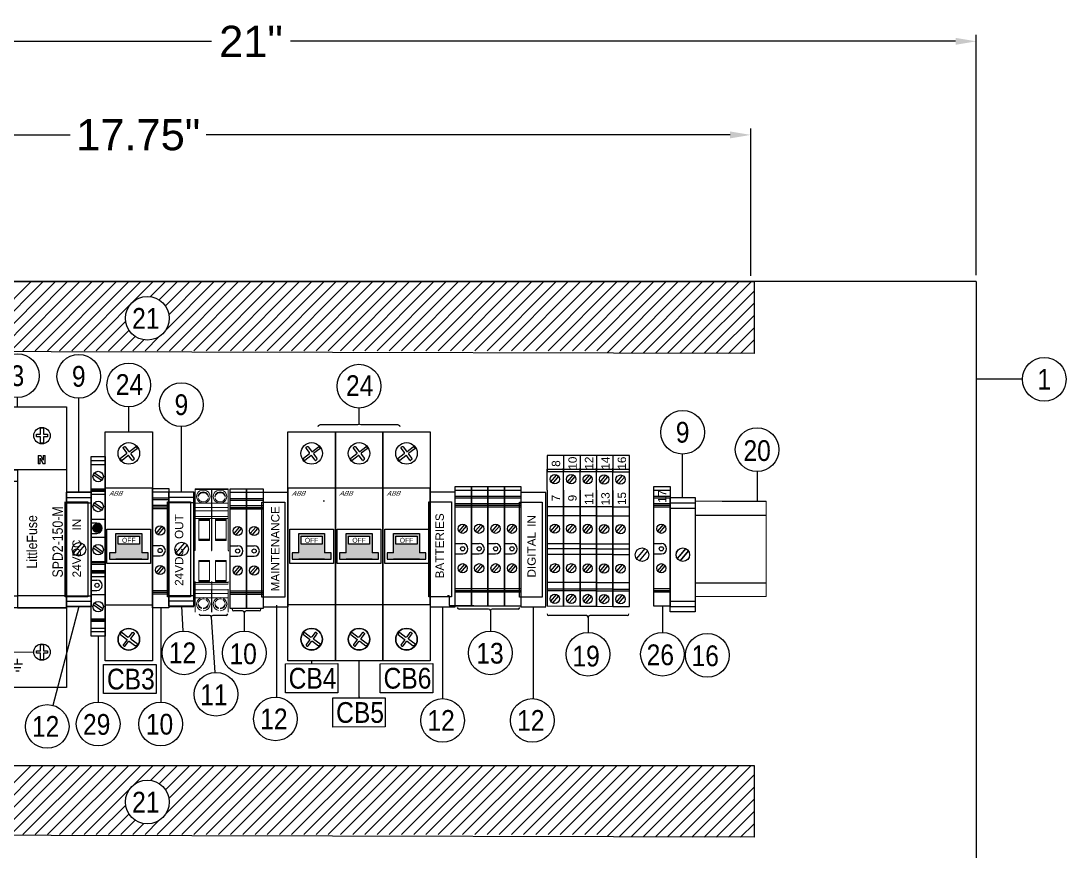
# Model space of a CAD drawing. Header units: inches. Extents: x -38 to 199, y -310 to 64.
# Drawn here: x 48.87 to 64, y -51.14 to -39.12 of the extents above; entities that cross this region are included whole.
import ezdxf
from ezdxf.enums import TextEntityAlignment as Align

# ---------------------------------------------------------------- set-up
doc = ezdxf.new("R2010")
doc.units = ezdxf.units.IN
doc.header["$MEASUREMENT"] = 0
doc.set_wipeout_variables(frame=1)
for name, color, linetype in [('DETAIL$', 5, 'Continuous'), ('FREE-TEXT', 2, 'Continuous'), ('PLC', 7, 'Continuous'), ('TAGS', 113, 'Continuous')]:
    doc.layers.add(name, color=color, linetype=linetype)
doc.layers.add('vis', color=7, linetype='Continuous', lineweight=30)
doc.styles.add('FREEHAND', font='freehand.shx', dxfattribs={"oblique": 25})
doc.styles.add('HELVLS', font='arial.ttf')
doc.styles.get("Standard").update_dxf_attribs({"font": 'arial.ttf'})
doc.styles.add('TXT', font='txt')
doc.dimstyles.new('Current', dxfattribs={"dimscale": 1.5, "dimtxt": 0.3, "dimasz": 0.2, "dimexe": 0.0625, "dimexo": 0.0625, "dimgap": 0.09, "dimtad": 0, "dimtih": 1, "dimtoh": 1, "dimdec": 4, "dimzin": 0, "dimdsep": 46, "dimlunit": 5, "dimtxsty": 'Standard', "dimcen": 0, "dimclrd": 256, "dimclre": 256, "dimclrt": 256, "dimadec": 0, "dimazin": 0, "dimtfac": 1, "dimtdec": 4, "dimtix": 1, "dimtofl": 0, "dimtmove": 0, "dimatfit": 3, "dimfxl": 1, "dimfrac": 1, "dimtolj": 1, "dimtzin": 0, "dimarcsym": 0})

# ---------------------------------------------------------------- blocks, each defined once
blk = doc.blocks.new('*D190')
at = {"lineweight": -2, "transparency": 16777216}
for p, q in [((41.702, -42.802), (41.702, -40.679)), ((59.437, -42.81), (59.437, -40.679)), ((42.002, -40.772), (49.585, -40.772)), ((59.137, -40.772), (51.554, -40.772))]:
    blk.add_line(p, q, dxfattribs=at)
at = {"transparency": 16777216}
for points in [[(42.002, -40.722), (42.002, -40.822), (41.702, -40.772)], [(59.137, -40.722), (59.137, -40.822), (59.437, -40.772)]]:
    blk.add_solid(points, dxfattribs=at)
at = {"layer": 'DEFPOINTS', "color": 0, "transparency": 16777216}
for p in [(59.437, -40.772), (41.702, -42.896), (59.437, -42.904)]:
    blk.add_point(p, dxfattribs=at)
at = {"transparency": 16777216, "insert": (50.569, -40.772), "char_height": 0.45, "attachment_point": 5}
blk.add_mtext('\\A1;17.75"', dxfattribs=at)
blk = doc.blocks.new('*D191')
at = {"lineweight": -2, "transparency": 16777216}
for p, q in [((41.702, -42.802), (41.702, -39.324)), ((62.702, -42.802), (62.702, -39.324)), ((42.002, -39.418), (51.63, -39.418)), ((62.402, -39.418), (52.774, -39.418))]:
    blk.add_line(p, q, dxfattribs=at)
at = {"transparency": 16777216}
for points in [[(42.002, -39.368), (42.002, -39.468), (41.702, -39.418)], [(62.402, -39.368), (62.402, -39.468), (62.702, -39.418)]]:
    blk.add_solid(points, dxfattribs=at)
at = {"layer": 'DEFPOINTS', "color": 0, "transparency": 16777216}
for p in [(62.702, -39.418), (41.702, -42.896), (62.702, -42.896)]:
    blk.add_point(p, dxfattribs=at)
at = {"transparency": 16777216, "insert": (52.202, -39.418), "char_height": 0.45, "attachment_point": 5}
blk.add_mtext('\\A1;21"', dxfattribs=at)
blk = doc.blocks.new('11511607')
at = {"color": 8}
blk.add_lwpolyline([(-0.865, -0.238), (-0.865, 0), (0.865, 0), (0.865, -0.238)], close=True, dxfattribs=at)
for points in [[(-0.638, 0), (-0.638, -0.238)], [(0.596, 0), (0.596, -0.238)]]:
    blk.add_lwpolyline(points, dxfattribs=at)
for centre in [(-0.317, -0.11), (0.255, -0.11)]:
    blk.add_circle(centre, 0.0666, dxfattribs=at)
at = {"layer": 'DETAIL$', "color": 8}
for points in [[(-0.66, 0), (-0.66, -0.238)], [(-0.612, 0), (-0.612, -0.238)], [(-0.11, 0), (-0.11, -0.11)], [(0.041, 0), (0.041, -0.11)], [(0.574, 0), (0.574, -0.238)], [(0.622, 0), (0.622, -0.238)], [(0.702, 0), (0.702, -0.238)], [(0.726, 0), (0.726, -0.238)], [(0.815, 0), (0.815, -0.238)], [(-0.377, -0.082), (-0.28, -0.165)], [(-0.256, -0.137), (-0.353, -0.054)], [(0.195, -0.082), (0.292, -0.165)], [(0.316, -0.137), (0.219, -0.054)]]:
    blk.add_lwpolyline(points, dxfattribs=at)
blk.add_circle((-0.035, -0.11), 0.03, dxfattribs=at)
blk.add_arc((-0.035, -0.11), 0.0755, 180, 0, dxfattribs=at)
at = {"color": 6, "style": 'TXT', "flags": 3}
for tag, p in [('MANUF', (-0.865, -0.527)), ('PART#', (-0.865, -0.769)), ('DESC', (-0.865, -1.009))]:
    blk.add_attdef(tag, p, '', height=0.125, dxfattribs=at)
blk = doc.blocks.new('A$C595E315F')
at = {"color": 8}
for p, q in [((-0.579, -0.36), (-0.579, 0)), ((-0.579, 0), (1.077, 0)), ((1.077, 0), (1.077, -0.36)), ((1.077, -0.36), (-0.579, -0.36))]:
    blk.add_line(p, q, dxfattribs=at)
for p, q in [((-0.501, -0.36), (-0.501, 0)), ((-0.423, -0.36), (-0.423, 0)), ((0.922, -0.36), (0.922, 0)), ((0.999, -0.36), (0.999, 0))]:
    blk.add_line(p, q)
blk.add_circle((0.249, -0.177), 0.0976, dxfattribs=at)
at = {"layer": 'DETAIL$', "color": 8}
for points in [[(0.16, -0.137), (0.302, -0.259)], [(0.338, -0.218), (0.194, -0.096)]]:
    blk.add_lwpolyline(points, dxfattribs=at)
blk = doc.blocks.new('3')
for p, q in [((75.138, 49.409), (75.138, 50.768)), ((76.027, 50.642), (76.027, 50.778)), ((76.916, 49.409), (76.916, 50.768))]:
    blk.add_line(p, q)
at = {"linetype": 'ByBlock', "lineweight": -2}
for p, q in [((75.595, 50.246), (75.653, 50.246)), ((75.595, 50.209), (75.595, 50.246)), ((75.653, 50.246), (75.653, 50.338)), ((75.653, 50.338), (75.699, 50.338)), ((75.699, 50.338), (75.699, 50.246)), ((75.699, 50.246), (75.757, 50.246)), ((75.757, 50.246), (75.757, 50.209)), ((76.302, 50.246), (76.36, 50.246)), ((76.302, 50.209), (76.302, 50.246)), ((76.36, 50.246), (76.36, 50.338)), ((76.36, 50.338), (76.406, 50.338)), ((76.406, 50.338), (76.406, 50.246)), ((76.406, 50.246), (76.464, 50.246)), ((76.464, 50.246), (76.464, 50.209)), ((75.653, 50.209), (75.595, 50.209)), ((75.653, 50.116), (75.653, 50.209)), ((75.699, 50.116), (75.653, 50.116)), ((75.699, 50.209), (75.699, 50.116)), ((75.757, 50.209), (75.699, 50.209)), ((76.36, 50.209), (76.302, 50.209)), ((76.36, 50.116), (76.36, 50.209)), ((76.406, 50.116), (76.36, 50.116)), ((76.406, 50.209), (76.406, 50.116)), ((76.464, 50.209), (76.406, 50.209)), ((75.64, 49.938), (75.64, 49.821)), ((75.64, 49.938), (75.669, 49.938)), ((75.669, 49.843), (75.669, 49.938)), ((76.329, 49.938), (76.365, 49.938)), ((76.329, 49.938), (76.329, 49.821)), ((76.402, 49.871), (76.365, 49.938)), ((76.402, 49.938), (76.402, 49.871)), ((76.402, 49.938), (76.429, 49.938)), ((76.429, 49.821), (76.429, 49.938)), ((75.718, 49.821), (75.64, 49.821)), ((75.669, 49.843), (75.718, 49.843)), ((75.718, 49.821), (75.718, 49.843)), ((76.355, 49.821), (76.329, 49.821)), ((76.355, 49.821), (76.355, 49.903)), ((76.355, 49.903), (76.401, 49.821)), ((76.429, 49.821), (76.401, 49.821)), ((75.595, 47.116), (75.653, 47.116)), ((75.595, 47.079), (75.595, 47.116)), ((75.653, 47.079), (75.595, 47.079)), ((75.653, 47.116), (75.653, 47.208)), ((75.653, 47.208), (75.699, 47.208)), ((75.653, 46.986), (75.653, 47.079)), ((75.699, 47.208), (75.699, 47.116)), ((75.699, 47.116), (75.757, 47.116)), ((75.699, 47.079), (75.699, 46.986)), ((75.757, 47.079), (75.699, 47.079)), ((75.757, 47.116), (75.757, 47.079)), ((76.302, 47.114), (76.36, 47.114)), ((76.302, 47.077), (76.302, 47.114)), ((76.36, 47.077), (76.302, 47.077)), ((76.36, 47.114), (76.36, 47.206)), ((76.36, 47.206), (76.406, 47.206)), ((76.36, 46.984), (76.36, 47.077)), ((76.406, 47.206), (76.406, 47.114)), ((76.406, 47.114), (76.464, 47.114)), ((76.406, 47.077), (76.406, 46.984)), ((76.464, 47.077), (76.406, 47.077)), ((76.464, 47.114), (76.464, 47.077)), ((75.699, 46.986), (75.653, 46.986)), ((76.406, 46.984), (76.36, 46.984))]:
    blk.add_line(p, q, dxfattribs=at)
at = {"linetype": 'Continuous'}
blk.add_lwpolyline([(76.736, 46.582), (75.318, 46.582), (75.318, 50.642), (76.736, 50.642)], close=True, dxfattribs=at)
for points in [[(75.317, 47.909), (76.03, 47.909), (76.03, 47.737), (75.317, 47.737)], [(76.736, 47.909), (76.03, 47.909), (76.03, 47.737), (76.736, 47.737)]]:
    blk.add_lwpolyline(points, close=True)
for centre in [(75.138, 51.085), (76.027, 51.094), (76.916, 51.085)]:
    blk.add_circle(centre, 0.316)
at = {"linetype": 'ByBlock', "lineweight": -2}
for centre in [(75.676, 50.227), (76.383, 50.227), (75.676, 47.097), (76.383, 47.095)]:
    blk.add_circle(centre, 0.119, dxfattribs=at)
at = {"layer": 'PLC'}
for p, q in [((76.03, 49.733), (75.318, 49.733)), ((75.318, 49.733), (75.674, 49.733)), ((75.674, 49.733), (75.674, 49.562)), ((76.03, 49.733), (76.03, 47.737)), ((76.741, 49.733), (76.03, 49.733)), ((76.03, 47.737), (75.318, 47.737)), ((76.736, 47.737), (76.03, 47.737)), ((75.795, 47.097), (76.264, 47.095)), ((75.958, 46.926), (76.101, 46.926)), ((76.03, 46.926), (76.03, 46.997)), ((75.982, 46.874), (76.077, 46.874)), ((76.006, 46.822), (76.053, 46.822))]:
    blk.add_line(p, q, dxfattribs=at)
blk.add_lwpolyline([(76.03, 49.733), (76.03, 49.562), (75.318, 49.562), (75.318, 49.733)], close=True, dxfattribs=at)
at = {"rotation": 270}
for p in [(75.317, 48.83), (77.096, 48.83)]:
    blk.add_blockref('A$C595E315F', p, dxfattribs=at)
at = {"width": 0.85}
for s, p in [('9', (75.138, 51.085)), ('3', (76.027, 51.094)), ('9', (76.916, 51.085))]:
    blk.add_text(s, height=0.3, dxfattribs=at).set_placement(p, align=Align.MIDDLE)
at = {"color": 3, "width": 0.85}
for s, p in [('SPD2-150-M', (75.888, 48.681)), ('SPD2-150-M', (76.61, 48.689)), ('LittleFuse', (75.513, 48.682)), ('LittleFuse', (76.235, 48.69))]:
    blk.add_text(s, height=0.15, rotation=90, dxfattribs=at).set_placement(p, align=Align.MIDDLE)
blk = doc.blocks.new('screw head')
for p, q in [((9.451, 11.684), (9.436, 11.684)), ((9.461, 11.674), (9.461, 11.566)), ((9.461, 11.403), (9.461, 11.511)), ((9.471, 11.556), (9.55, 11.556)), ((9.55, 11.521), (9.471, 11.521)), ((9.56, 11.546), (9.56, 11.531))]:
    blk.add_line(p, q)
blk.add_lwpolyline([(9.451, 11.393), (9.436, 11.393, -0.414214), (9.426, 11.403), (9.426, 11.511, 0.414214), (9.416, 11.521), (9.336, 11.521, -0.414214), (9.326, 11.531), (9.326, 11.546, -0.414214), (9.336, 11.556), (9.416, 11.556, 0.414214), (9.426, 11.566), (9.426, 11.674)], format="xyb")
blk.add_circle((9.443, 11.539), 0.156)
for centre, start, end in [((9.436, 11.674), 90, 180), ((9.451, 11.674), 0, 90), ((9.471, 11.566), 180, 270), ((9.471, 11.511), 90, 180), ((9.55, 11.546), 0, 90), ((9.55, 11.531), 270, 0), ((9.451, 11.403), 270, 0)]:
    blk.add_arc(centre, 0.01, start, end)
blk = doc.blocks.new('281-611_281-541')
at = {"lineweight": 0}
for p, q in [((-25.84, -1.52), (-26.02, -1.5)), ((-25.4, -1.59), (-25.84, -1.52)), ((23.02, -4.26), (23.02, -3.74)), ((25.84, -1.52), (25.4, -1.59)), ((26.02, -1.5), (25.84, -1.52)), ((-26.02, -6.5), (-25.84, -6.48)), ((-25.84, -6.48), (-25.4, -6.41)), ((25.4, -6.41), (25.84, -6.48)), ((25.84, -6.48), (26.02, -6.5))]:
    blk.add_line(p, q, dxfattribs=at)
blk.add_wipeout([(-30, 0), (-30, -8), (30, -8), (30, 0)], dxfattribs=at)
for p, q in [((0, 0), (0, 0.19)), ((0, -8), (15.57, -8)), ((0, -8), (0, -8.19))]:
    blk.add_line(p, q)
for p, q in [((-29.36, -4), (-29.26, -3.15)), ((-29.26, -3.15), (-28.94, -2.35)), ((-28.94, -5.65), (-29.26, -4.85)), ((-28.94, -2.35), (-28.43, -1.67)), ((-28.35, -3.35), (-28.44, -4)), ((-28.43, -1.67), (-27.77, -1.14)), ((-28.11, -2.75), (-28.35, -3.35)), ((-28.35, -4.65), (-28.11, -5.25)), ((-27.73, -2.23), (-28.11, -2.75)), ((-27.99, -3.35), (-28.07, -4)), ((-27.75, -2.75), (-27.99, -3.35)), ((-27.99, -4.65), (-27.75, -5.25)), ((-27.77, -1.14), (-27, -0.81)), ((-27.37, -2.23), (-27.75, -2.75)), ((-27.23, -1.83), (-27.73, -2.23)), ((-26.87, -1.83), (-27.37, -2.23)), ((-26.65, -1.59), (-27.23, -1.83)), ((-27, -0.81), (-26.18, -0.7)), ((-26.28, -1.59), (-26.87, -1.83)), ((-26.02, -1.5), (-26.65, -1.59)), ((-25.84, -1.52), (-26.28, -1.59)), ((-26.18, -0.7), (-25.35, -0.81)), ((-24.81, -1.83), (-25.4, -1.59)), ((-25.35, -0.81), (-24.58, -1.14)), ((-24.31, -2.23), (-24.81, -1.83)), ((-24.58, -1.14), (-23.92, -1.67)), ((-23.93, -2.75), (-24.31, -2.23)), ((-23.93, -5.25), (-23.69, -4.65)), ((-23.92, -1.67), (-23.42, -2.35)), ((-23.61, -4), (-23.69, -3.35)), ((-23.69, -4.65), (-23.61, -4)), ((-23.1, -4.85), (-23.42, -5.65)), ((-23.42, -5.65), (-23.1, -4.85)), ((-23.1, -3.15), (-22.99, -4)), ((-22.99, -4), (-23.1, -4.85)), ((-23.1, -4.85), (-23.02, -4.26)), ((23.02, -3.74), (23.1, -3.15)), ((23.1, -4.85), (23.02, -4.26)), ((23.1, -3.15), (23.42, -2.35)), ((23.42, -5.65), (23.1, -4.85)), ((23.42, -2.35), (23.92, -1.67)), ((23.69, -3.35), (23.61, -4)), ((23.61, -4), (23.69, -4.65)), ((23.93, -2.75), (23.69, -3.35)), ((23.69, -4.65), (23.93, -5.25)), ((23.92, -1.67), (24.58, -1.14)), ((24.31, -2.23), (23.93, -2.75)), ((24.81, -1.83), (24.31, -2.23)), ((24.58, -1.14), (25.35, -0.81)), ((25.4, -1.59), (24.81, -1.83)), ((25.35, -0.81), (26.18, -0.7)), ((26.28, -1.59), (25.84, -1.52)), ((26.65, -1.59), (26.02, -1.5)), ((26.18, -0.7), (27, -0.81)), ((26.87, -1.83), (26.28, -1.59)), ((27.23, -1.83), (26.65, -1.59)), ((27.37, -2.23), (26.87, -1.83)), ((27, -0.81), (27.77, -1.14)), ((27.73, -2.23), (27.23, -1.83)), ((27.75, -2.75), (27.37, -2.23)), ((28.11, -2.75), (27.73, -2.23)), ((27.99, -3.35), (27.75, -2.75)), ((27.75, -5.25), (27.99, -4.65)), ((27.77, -1.14), (28.43, -1.67)), ((28.07, -4), (27.99, -3.35)), ((27.99, -4.65), (28.07, -4)), ((28.35, -3.35), (28.11, -2.75)), ((28.11, -5.25), (28.35, -4.65)), ((28.44, -4), (28.35, -3.35)), ((28.35, -4.65), (28.44, -4)), ((28.43, -1.67), (28.94, -2.35)), ((28.94, -2.35), (29.26, -3.15)), ((29.26, -4.85), (28.94, -5.65)), ((29.26, -3.15), (29.36, -4)), ((29.36, -4), (29.26, -4.85)), ((-28.43, -6.33), (-28.94, -5.65)), ((-27.77, -6.86), (-28.43, -6.33)), ((-28.11, -5.25), (-27.73, -5.77)), ((-27, -7.19), (-27.77, -6.86)), ((-27.75, -5.25), (-27.37, -5.77)), ((-27.73, -5.77), (-27.23, -6.17)), ((-27.37, -5.77), (-26.87, -6.17)), ((-27.23, -6.17), (-26.65, -6.41)), ((-26.18, -7.3), (-27, -7.19)), ((-26.87, -6.17), (-26.28, -6.41)), ((-26.65, -6.41), (-26.02, -6.5)), ((-26.28, -6.41), (-25.84, -6.48)), ((-25.35, -7.19), (-26.18, -7.3)), ((-25.4, -6.41), (-24.81, -6.17)), ((-24.58, -6.86), (-25.35, -7.19)), ((-24.81, -6.17), (-24.31, -5.77)), ((-23.92, -6.33), (-24.58, -6.86)), ((-24.31, -5.77), (-23.93, -5.25)), ((-23.42, -5.65), (-23.92, -6.33)), ((-23.92, -6.33), (-23.42, -5.65)), ((23.92, -6.33), (23.42, -5.65)), ((24.58, -6.86), (23.92, -6.33)), ((23.93, -5.25), (24.31, -5.77)), ((24.31, -5.77), (24.81, -6.17)), ((25.35, -7.19), (24.58, -6.86)), ((24.81, -6.17), (25.4, -6.41)), ((26.18, -7.3), (25.35, -7.19)), ((25.84, -6.48), (26.28, -6.41)), ((26.02, -6.5), (26.65, -6.41)), ((27, -7.19), (26.18, -7.3)), ((26.28, -6.41), (26.87, -6.17)), ((26.65, -6.41), (27.23, -6.17)), ((26.87, -6.17), (27.37, -5.77)), ((27.77, -6.86), (27, -7.19)), ((27.23, -6.17), (27.73, -5.77)), ((27.37, -5.77), (27.75, -5.25)), ((27.73, -5.77), (28.11, -5.25)), ((28.43, -6.33), (27.77, -6.86)), ((28.94, -5.65), (28.43, -6.33))]:
    blk.add_line(p, q, dxfattribs=at)
at = {"layer": 'vis', "lineweight": 0}
for p, q in [((-18.8, 0), (-30, 0)), ((-23.02, 0), (-23.02, -8)), ((-20.9, 0), (-20.9, -8)), ((-19.22, 0), (-19.22, -8)), ((-16.4, 0), (-16.4, -8)), ((-15.17, 0), (-16, 0)), ((-15.57, 0), (-15.57, -8)), ((30, 0), (0, 0)), ((15.57, 0), (15.57, -8)), ((16.4, 0), (16.4, -8)), ((19.22, 0), (19.22, -8)), ((20.9, 0), (20.9, -8)), ((23.02, 0), (23.02, -8)), ((29.63, 0), (29.63, -8)), ((30, 0), (30, -8)), ((-4.85, -1), (-15.15, -1)), ((-15.15, -6.2), (-15.15, -1)), ((-14.8, -1), (-14.8, -6.2)), ((-14.6, -1), (-14.6, -6.2)), ((-5.4, -1), (-5.4, -6.2)), ((-5.2, -6.2), (-5.2, -1)), ((-4.85, -6.2), (-4.85, -1)), ((4.85, -1), (15.15, -1)), ((4.85, -6.2), (4.85, -1)), ((5.2, -6.2), (5.2, -1)), ((5.4, -1), (5.4, -6.2)), ((14.6, -1), (14.6, -6.2)), ((14.8, -1), (14.8, -6.2)), ((15.15, -6.2), (15.15, -1)), ((-30, -8), (-15.17, -8)), ((-15.15, -6.2), (-4.85, -6.2)), ((0, -8), (30, -8)), ((15.15, -6.2), (4.85, -6.2))]:
    blk.add_line(p, q, dxfattribs=at)
blk = doc.blocks.new('+24')
at = {"xscale": -0.0297500000000036, "yscale": 0.0297500000000036, "zscale": 0.0297500000000036, "rotation": 270}
blk.add_blockref('281-611_281-541', (82.01, 30.665), dxfattribs=at)
blk = doc.blocks.new('DCin24')
at = {"layer": 'PLC', "color": 1}
for p, q in [((81.797, 6.306), (81.437, 6.306)), ((81.437, 6.306), (81.437, 6.166)), ((81.797, 4.651), (81.797, 6.306)), ((81.416, 4.791), (81.416, 6.166)), ((81.437, 6.166), (81.747, 6.166)), ((81.747, 6.166), (81.747, 4.791)), ((81.782, 6.166), (81.803, 6.166)), ((81.437, 4.791), (81.416, 4.791)), ((81.437, 4.791), (81.437, 4.651)), ((81.747, 4.791), (81.437, 4.791)), ((81.437, 4.651), (81.797, 4.651))]:
    blk.add_line(p, q, dxfattribs=at)
at = {"color": 1}
for s, p in [('IN', (81.583, 5.836)), ('24VDC', (81.583, 5.346))]:
    blk.add_text(s, height=0.1214, rotation=90, dxfattribs=at).set_placement(p, align=Align.MIDDLE)
blk = doc.blocks.new('dc_out_24')
at = {"color": 1}
for p, q in [((82.736, 6.188), (82.756, 6.188)), ((82.756, 4.813), (82.736, 4.813))]:
    blk.add_line(p, q, dxfattribs=at)
at = {"layer": 'PLC', "color": 1}
for p, q in [((83.116, 6.328), (82.756, 6.328)), ((82.756, 6.328), (82.756, 6.188)), ((83.116, 4.672), (83.116, 6.328)), ((82.736, 4.813), (82.736, 6.188)), ((82.756, 6.188), (83.066, 6.188)), ((83.066, 6.188), (83.066, 4.813)), ((82.756, 4.813), (82.756, 4.672)), ((83.066, 4.813), (82.756, 4.813)), ((82.756, 4.672), (83.116, 4.672))]:
    blk.add_line(p, q, dxfattribs=at)
at = {"color": 1}
for s, p in [('OUT', (82.903, 5.829)), ('24VDC', (82.903, 5.245))]:
    blk.add_text(s, height=0.1214, rotation=90, dxfattribs=at).set_placement(p, align=Align.MIDDLE)
blk = doc.blocks.new('12')
at = {"color": 0}
blk.add_circle((82.884, 3.892), 0.316, dxfattribs=at)
at = {"width": 0.85}
blk.add_text('12', height=0.3, dxfattribs=at).set_placement((82.862, 3.895), align=Align.MIDDLE)
blk = doc.blocks.new('L11')
for p, q in [((81.471, 4.532), (81.343, 4.532)), ((81.71, 4.532), (81.52, 4.532))]:
    blk.add_line(p, q)
for centre, start, end in [((81.71, 4.556), 270, 0), ((81.471, 4.507), 0, 90), ((81.52, 4.507), 90, 180)]:
    blk.add_arc(centre, 0.0247, start, end)
at = {"layer": 'TAGS'}
blk.add_arc((81.343, 4.556), 0.0247, 180, 270, dxfattribs=at)
blk = doc.blocks.new('11')
at = {"layer": 'FREE-TEXT'}
blk.add_circle((81.493, 3.972), 0.316, dxfattribs=at)
at = {"layer": 'FREE-TEXT', "width": 0.85}
blk.add_text('11', height=0.3, dxfattribs=at).set_placement((81.462, 3.964), align=Align.MIDDLE)
blk = doc.blocks.new('10')
at = {"layer": 'FREE-TEXT'}
blk.add_circle((82.028, 3.59), 0.316, dxfattribs=at)
at = {"layer": 'FREE-TEXT', "width": 0.85}
blk.add_text('10', height=0.3, dxfattribs=at).set_placement((82.011, 3.576), align=Align.MIDDLE)
blk = doc.blocks.new('ABB CB')
h = blk.add_hatch(color=256)
h.paths.add_polyline_path([(10.975, 11.871), (10.882, 11.871), (10.882, 11.778), (10.6, 11.778), (10.6, 11.403), (10.882, 11.403), (10.882, 11.309), (10.975, 11.309)])
h.paths.add_polyline_path([(10.758, 11.437), (10.64, 11.437), (10.64, 11.743), (10.758, 11.743)], flags=16)
h.paths.add_polyline_path([(10.753, 11.474), (10.753, 11.706), (10.644, 11.706), (10.644, 11.474)], flags=8)
for points in [[(9.131, 11.934), (12.443, 11.934), (12.443, 11.247), (9.131, 11.247)], [(9.943, 11.247), (11.631, 11.247), (11.631, 11.934), (9.943, 11.934)], [(10.537, 11.906), (11.037, 11.906), (11.037, 11.274), (10.537, 11.274)], [(10.64, 11.743), (10.758, 11.743), (10.758, 11.437), (10.64, 11.437)]]:
    blk.add_lwpolyline(points, close=True)
for points in [[(10.882, 11.403), (10.882, 11.309), (10.975, 11.309), (10.975, 11.871), (10.882, 11.871), (10.882, 11.778)], [(10.882, 11.403), (10.6, 11.403), (10.6, 11.778), (10.882, 11.778)], [(10.975, 11.778), (10.975, 11.403)]]:
    blk.add_lwpolyline(points)
blk.add_circle((12.131, 11.59), 0.156)
at = {"rotation": 36.79133963639027}
blk.add_blockref('screw head', (8.791, -3.306), dxfattribs=at)
at = {"xscale": -1, "rotation": 323.2086603636097}
blk.add_blockref('screw head', (12.783, -3.306), dxfattribs=at)
at = {"style": 'HELVLS'}
blk.add_text('OFF', height=0.07, rotation=90, dxfattribs=at).set_placement((10.699, 11.59), align=Align.MIDDLE)
at = {"style": 'FREEHAND', "oblique": 25}
blk.add_text('ABB', height=0.07, rotation=90, dxfattribs=at).set_placement((10.02, 11.3), align=Align.MIDDLE_LEFT)
at = {"color": 6, "style": 'TXT', "flags": 3}
for tag, p in [('MANUF', (9.007, 10.957)), ('PART#', (9.006, 10.715)), ('DESC', (9.007, 10.475))]:
    blk.add_attdef(tag, p, '', height=0.125, dxfattribs=at)
blk = doc.blocks.new('BatteriesLabel')
at = {"layer": 'PLC', "color": 1}
for p, q in [((95.82, 6.214), (95.46, 6.214)), ((95.46, 6.214), (95.46, 6.074)), ((95.82, 4.559), (95.82, 6.214)), ((95.439, 4.699), (95.439, 6.074)), ((95.439, 6.074), (95.46, 6.074)), ((95.46, 6.074), (95.77, 6.074)), ((95.77, 6.074), (95.77, 4.699)), ((95.46, 4.699), (95.439, 4.699)), ((95.46, 4.699), (95.46, 4.559)), ((95.77, 4.699), (95.46, 4.699)), ((95.46, 4.559), (95.82, 4.559))]:
    blk.add_line(p, q, dxfattribs=at)
at = {"color": 1}
blk.add_text('MAINTENANCE', height=0.12145, rotation=90, dxfattribs=at).set_placement((95.634, 5.398), align=Align.MIDDLE)
blk = doc.blocks.new('13')
at = {"layer": 'FREE-TEXT'}
blk.add_circle((85.526, 3.967), 0.316, dxfattribs=at)
at = {"layer": 'FREE-TEXT', "width": 0.85}
blk.add_text('13', height=0.3, dxfattribs=at).set_placement((85.521, 3.962), align=Align.MIDDLE)
blk = doc.blocks.new('13Group')
for p, q in [((85.504, 4.526), (85.075, 4.526)), ((85.93, 4.526), (85.553, 4.526))]:
    blk.add_line(p, q)
for centre, start, end in [((85.075, 4.551), 180, 270), ((85.93, 4.551), 270, 0), ((85.504, 4.502), 0, 90), ((85.553, 4.502), 90, 180)]:
    blk.add_arc(centre, 0.0247, start, end)
blk = doc.blocks.new('DigitalInLabel')
at = {"layer": 'PLC', "color": 1}
for p, q in [((96.46, 6.513), (96.1, 6.513)), ((96.1, 6.513), (96.1, 6.373)), ((96.46, 4.857), (96.46, 6.513)), ((96.079, 4.998), (96.079, 6.373)), ((96.079, 6.373), (96.1, 6.373)), ((96.1, 6.373), (96.41, 6.373)), ((96.41, 6.373), (96.41, 4.998)), ((96.1, 4.998), (96.079, 4.998)), ((96.1, 4.998), (96.1, 4.857)), ((96.41, 4.998), (96.1, 4.998)), ((96.1, 4.857), (96.46, 4.857))]:
    blk.add_line(p, q, dxfattribs=at)
at = {"color": 1}
for s, p in [('IN', (96.254, 6.102)), ('DIGITAL', (96.254, 5.612))]:
    blk.add_text(s, height=0.1214, rotation=90, dxfattribs=at).set_placement(p, align=Align.MIDDLE)
blk = doc.blocks.new('19')
at = {"layer": 'FREE-TEXT'}
blk.add_circle((87.081, 3.967), 0.316, dxfattribs=at)
at = {"layer": 'FREE-TEXT', "width": 0.85}
blk.add_text('19', height=0.3, dxfattribs=at).set_placement((87.054, 3.94), align=Align.MIDDLE)
blk = doc.blocks.new('19Group')
for p, q in [((87.058, 4.526), (86.515, 4.526)), ((87.083, 4.502), (87.082, 4.283)), ((87.649, 4.526), (87.107, 4.526))]:
    blk.add_line(p, q)
for centre, start, end in [((86.515, 4.551), 180, 270), ((87.649, 4.551), 270, 0), ((87.058, 4.502), 0, 90), ((87.107, 4.502), 90, 180)]:
    blk.add_arc(centre, 0.0247, start, end)
blk = doc.blocks.new('19full')
at = {"layer": 'PLC'}
for p, q in [((128.641, -10.683), (128.402, -10.683)), ((128.402, -10.683), (128.403, -10.914)), ((128.879, -10.683), (128.64, -10.683)), ((128.641, -10.683), (128.641, -10.914)), ((129.117, -10.683), (128.878, -10.683)), ((128.879, -10.683), (128.879, -10.916)), ((129.356, -10.683), (129.117, -10.683)), ((129.117, -10.683), (129.117, -10.918)), ((129.593, -10.683), (129.354, -10.683)), ((129.354, -10.683), (129.355, -10.92)), ((129.593, -10.92), (129.593, -10.683)), ((128.403, -10.914), (128.403, -10.883)), ((128.403, -10.883), (129.593, -10.883)), ((128.641, -10.914), (128.641, -10.866)), ((128.879, -10.914), (128.879, -10.866)), ((129.117, -10.916), (129.117, -10.868)), ((129.355, -10.918), (129.355, -10.87)), ((128.403, -11.184), (128.403, -10.914)), ((128.403, -10.914), (128.641, -10.914)), ((128.457, -11.064), (128.54, -10.967)), ((128.485, -11.088), (128.568, -10.99)), ((128.641, -11.184), (128.641, -10.914)), ((128.641, -11.184), (128.641, -10.914)), ((128.641, -10.914), (128.879, -10.914)), ((128.695, -11.064), (128.778, -10.967)), ((128.723, -11.088), (128.806, -10.99)), ((128.879, -11.184), (128.879, -10.914)), ((128.879, -11.186), (128.879, -10.916)), ((128.879, -10.916), (129.117, -10.916)), ((128.933, -11.066), (129.016, -10.969)), ((128.961, -11.09), (129.044, -10.992)), ((129.117, -11.186), (129.117, -10.916)), ((129.117, -11.188), (129.117, -10.918)), ((129.117, -10.918), (129.355, -10.918)), ((129.171, -11.068), (129.254, -10.971)), ((129.199, -11.092), (129.282, -10.994)), ((129.355, -11.188), (129.355, -10.918)), ((129.355, -11.19), (129.355, -10.92)), ((129.355, -10.92), (129.593, -10.92)), ((129.409, -11.07), (129.492, -10.973)), ((129.437, -11.094), (129.52, -10.996)), ((129.593, -11.19), (129.593, -10.92)), ((128.403, -11.184), (128.403, -11.425)), ((128.641, -11.425), (128.641, -11.184)), ((128.641, -11.184), (128.641, -11.425)), ((128.879, -11.425), (128.879, -11.184)), ((128.879, -11.186), (128.879, -11.427)), ((129.117, -11.427), (129.117, -11.186)), ((129.117, -11.188), (129.117, -11.429)), ((129.355, -11.429), (129.355, -11.188)), ((129.355, -11.19), (129.355, -11.431)), ((129.593, -11.431), (129.593, -11.19)), ((128.641, -11.425), (128.403, -11.425)), ((128.403, -11.425), (128.403, -12.612)), ((128.641, -12.612), (128.641, -11.425)), ((128.879, -11.425), (128.641, -11.425)), ((128.641, -11.425), (128.641, -12.612)), ((128.879, -12.612), (128.879, -11.425)), ((129.117, -11.427), (128.879, -11.427)), ((128.879, -11.427), (128.879, -12.614)), ((129.117, -12.614), (129.117, -11.427)), ((129.355, -11.429), (129.117, -11.429)), ((129.117, -11.429), (129.117, -12.616)), ((129.355, -12.616), (129.355, -11.429)), ((129.593, -11.431), (129.355, -11.431)), ((129.355, -11.431), (129.355, -12.618)), ((129.593, -12.618), (129.593, -11.431)), ((128.403, -11.552), (128.641, -11.552)), ((128.641, -11.552), (128.879, -11.552)), ((128.879, -11.554), (129.117, -11.554)), ((129.117, -11.556), (129.355, -11.556)), ((129.355, -11.558), (129.593, -11.558)), ((128.457, -11.78), (128.54, -11.683)), ((128.485, -11.805), (128.568, -11.707)), ((128.695, -11.78), (128.778, -11.683)), ((128.723, -11.805), (128.806, -11.707)), ((128.933, -11.782), (129.016, -11.685)), ((128.961, -11.806), (129.044, -11.709)), ((129.171, -11.784), (129.254, -11.687)), ((129.199, -11.808), (129.282, -11.711)), ((129.409, -11.786), (129.492, -11.689)), ((129.437, -11.81), (129.52, -11.713)), ((128.403, -11.959), (128.641, -11.959)), ((128.641, -12.034), (128.403, -12.034)), ((128.641, -11.959), (128.879, -11.959)), ((128.879, -12.034), (128.641, -12.034)), ((128.879, -11.961), (129.117, -11.961)), ((129.117, -12.036), (128.879, -12.036)), ((129.117, -11.963), (129.355, -11.963)), ((129.355, -12.038), (129.117, -12.038)), ((129.355, -11.964), (129.593, -11.964)), ((129.593, -12.04), (129.355, -12.04)), ((128.403, -12.11), (128.641, -12.11)), ((128.457, -12.352), (128.54, -12.255)), ((128.641, -12.11), (128.879, -12.11)), ((128.695, -12.352), (128.778, -12.255)), ((128.879, -12.112), (129.117, -12.112)), ((129.117, -12.114), (129.355, -12.114)), ((129.355, -12.116), (129.593, -12.116)), ((128.485, -12.377), (128.568, -12.279)), ((128.723, -12.377), (128.806, -12.279)), ((128.933, -12.354), (129.016, -12.257)), ((128.961, -12.379), (129.044, -12.281)), ((129.171, -12.356), (129.254, -12.259)), ((129.199, -12.381), (129.282, -12.283)), ((129.409, -12.358), (129.492, -12.261)), ((129.437, -12.382), (129.52, -12.285)), ((128.403, -12.516), (128.641, -12.516)), ((128.641, -12.516), (128.879, -12.516)), ((128.879, -12.518), (129.117, -12.518)), ((129.117, -12.52), (129.355, -12.52)), ((129.355, -12.522), (129.593, -12.522)), ((128.403, -12.612), (128.641, -12.612)), ((128.403, -12.612), (128.403, -12.862)), ((128.403, -12.638), (128.641, -12.638)), ((128.457, -12.794), (128.54, -12.697)), ((128.641, -12.864), (128.641, -12.612)), ((128.641, -12.612), (128.879, -12.612)), ((128.641, -12.612), (128.641, -12.862)), ((128.641, -12.638), (128.879, -12.638)), ((128.695, -12.794), (128.778, -12.697)), ((128.879, -12.864), (128.879, -12.612)), ((128.879, -12.614), (129.117, -12.614)), ((128.879, -12.614), (128.879, -12.864)), ((128.879, -12.64), (129.117, -12.64)), ((128.933, -12.796), (129.016, -12.699)), ((129.117, -12.866), (129.117, -12.614)), ((129.117, -12.616), (129.355, -12.616)), ((129.117, -12.616), (129.117, -12.866)), ((129.117, -12.641), (129.355, -12.641)), ((129.171, -12.798), (129.254, -12.701)), ((129.355, -12.868), (129.355, -12.616)), ((129.355, -12.618), (129.593, -12.618)), ((129.355, -12.618), (129.355, -12.868)), ((129.355, -12.643), (129.593, -12.643)), ((129.409, -12.8), (129.492, -12.703)), ((129.593, -12.87), (129.593, -12.618)), ((128.485, -12.818), (128.568, -12.721)), ((128.723, -12.818), (128.806, -12.721)), ((128.961, -12.82), (129.044, -12.723)), ((129.199, -12.822), (129.282, -12.724)), ((129.437, -12.824), (129.52, -12.726)), ((128.403, -12.862), (128.641, -12.864)), ((128.641, -12.862), (128.879, -12.864)), ((128.879, -12.864), (129.117, -12.866)), ((129.117, -12.866), (129.355, -12.868)), ((129.355, -12.868), (129.593, -12.87))]:
    blk.add_line(p, q, dxfattribs=at)
for centre in [(128.513, -11.028), (128.751, -11.028), (128.989, -11.029), (129.227, -11.031), (129.465, -11.033), (128.513, -11.744), (128.751, -11.744), (128.989, -11.746), (129.227, -11.748), (129.465, -11.75), (128.513, -12.316), (128.751, -12.316), (128.989, -12.318), (129.227, -12.32), (129.465, -12.322), (128.513, -12.758), (128.751, -12.758), (128.989, -12.76), (129.227, -12.762), (129.465, -12.764)]:
    blk.add_circle(centre, 0.0666, dxfattribs=at)
for name in ['19Group', '19']:
    blk.add_blockref(name, (41.912, -17.527), dxfattribs=at)
for s, height, p in [('10', 0.1214, (128.77, -10.795)), ('12', 0.1214, (129.008, -10.795)), ('14', 0.1214, (129.246, -10.795)), ('16', 0.1214, (129.484, -10.795)), ('8', 0.121, (128.53, -10.801)), ('7', 0.121, (128.53, -11.301)), ('9', 0.121, (128.768, -11.301)), ('11', 0.1214, (129.008, -11.307)), ('13', 0.1214, (129.246, -11.311)), ('15', 0.1214, (129.484, -11.307))]:
    blk.add_text(s, height=height, rotation=90).set_placement(p, align=Align.MIDDLE)
blk = doc.blocks.new('20full')
at = {"color": 7, "lineweight": 0}
for p, q in [((88.122, 6.181), (89.149, 6.181)), ((89.149, 4.801), (89.149, 6.181)), ((89.149, 4.801), (88.122, 4.801))]:
    blk.add_line(p, q, dxfattribs=at)
for p, q in [((88.516, 6.181), (89.149, 6.181)), ((88.122, 5.981), (89.149, 5.981)), ((88.122, 5.001), (89.149, 5.001))]:
    blk.add_line(p, q)
at = {"layer": 'DEFPOINTS'}
blk.add_line((89.02, 6.612), (89.02, 6.181), dxfattribs=at)
at = {"layer": 'FREE-TEXT'}
blk.add_circle((89.02, 6.928), 0.316, dxfattribs=at)
at = {"layer": 'FREE-TEXT', "width": 0.85}
blk.add_text('20', height=0.3, dxfattribs=at).set_placement((89.02, 6.914), align=Align.MIDDLE)
blk = doc.blocks.new('26')
at = {"layer": 'FREE-TEXT'}
blk.add_circle((87.262, 3.967), 0.316, dxfattribs=at)
at = {"layer": 'FREE-TEXT', "width": 0.85}
blk.add_text('26', height=0.3, dxfattribs=at).set_placement((87.231, 3.959), align=Align.MIDDLE)
blk = doc.blocks.new('batteries_label')
at = {"layer": 'PLC', "color": 1}
for p, q in [((82.791, 17.784), (82.431, 17.784)), ((82.431, 17.784), (82.431, 17.644)), ((82.791, 16.128), (82.791, 17.784)), ((82.41, 16.269), (82.41, 17.644)), ((82.41, 17.644), (82.431, 17.644)), ((82.431, 17.644), (82.741, 17.644)), ((82.741, 17.644), (82.741, 16.269)), ((82.431, 16.269), (82.41, 16.269)), ((82.431, 16.269), (82.431, 16.128)), ((82.741, 16.269), (82.431, 16.269)), ((82.431, 16.128), (82.791, 16.128))]:
    blk.add_line(p, q, dxfattribs=at)
at = {"color": 1}
blk.add_text('BATTERIES', height=0.1214, rotation=90, dxfattribs=at).set_placement((82.569, 17.009), align=Align.MIDDLE)
blk = doc.blocks.new('screw')
at = {"layer": 'PLC'}
for p, q in [((76.388, 10.468), (76.266, 10.326)), ((76.429, 10.434), (76.307, 10.29))]:
    blk.add_line(p, q, dxfattribs=at)
blk.add_circle((76.348, 10.379), 0.0976, dxfattribs=at)
blk = doc.blocks.new('9c')
blk.add_line((87.942, 6.235), (87.942, 6.863))
blk.add_circle((87.942, 7.179), 0.316)
at = {"rotation": 270}
blk.add_blockref('A$C595E315F', (88.122, 5.656), dxfattribs=at)
at = {"width": 0.85}
blk.add_text('9', height=0.3, dxfattribs=at).set_placement((87.942, 7.179), align=Align.MIDDLE)
blk = doc.blocks.new('9_crew')
at = {"layer": 'PLC'}
for name, p in [('9c', (-0.388, 0)), ('screw', (11.21, -4.972))]:
    blk.add_blockref(name, p, dxfattribs=at)
blk = doc.blocks.new('16')
at = {"layer": 'FREE-TEXT'}
blk.add_circle((87.912, 3.952), 0.316, dxfattribs=at)
at = {"layer": 'FREE-TEXT', "width": 0.85}
blk.add_text('16', height=0.3, dxfattribs=at).set_placement((87.881, 3.945), align=Align.MIDDLE)

msp = doc.modelspace()

# ---------------------------------------------------------------- hatches: boundary and pattern name
msp.add_hatch(color=256).paths.add_polyline_path([(49.97256, -46.40174, 1), (49.97256, -46.52437, 1)])
h = msp.add_hatch(color=256)
h.paths.add_polyline_path([(50.71386, -46.91337), (50.71386, -46.82037), (50.62036, -46.82037), (50.62036, -46.53837), (50.24536, -46.53837), (50.24536, -46.82037), (50.15186, -46.82037), (50.15186, -46.91337)])
h.paths.add_polyline_path([(50.27962, -46.696), (50.27962, -46.5785), (50.5861, -46.5785), (50.5861, -46.696)], flags=16)
h.paths.add_polyline_path([(50.31698, -46.69158), (50.54873, -46.69158), (50.54873, -46.58292), (50.31698, -46.58292)], flags=8)

# ---------------------------------------------------------------- linework, layer by layer
for p, q in [((62.70208, -42.8957), (41.70208, -42.8957)), ((62.70208, -42.8957), (62.70208, -75.8957)), ((63.36933, -44.30895), (62.70208, -44.30895)), ((51.19437, -45.93677), (51.19437, -44.99236))]:
    msp.add_line(p, q)
at = {"color": 8, "linetype": 'Continuous'}
for p, q in [((48.01751, -43.8957), (49.01751, -42.8957)), ((48.19428, -43.8957), (49.19428, -42.8957)), ((48.37106, -43.8957), (49.37106, -42.8957)), ((48.54784, -43.8957), (49.54784, -42.8957)), ((48.72461, -43.8957), (49.72461, -42.8957)), ((48.90139, -43.8957), (49.90139, -42.8957)), ((49.07817, -43.8957), (50.07817, -42.8957)), ((49.25494, -43.8957), (50.25494, -42.8957)), ((49.43172, -43.8957), (50.43172, -42.8957)), ((49.6085, -43.8957), (50.6085, -42.8957)), ((49.78527, -43.8957), (50.78527, -42.8957)), ((50.74615, -43.11159), (50.96205, -42.8957)), ((50.84593, -43.8957), (51.84593, -42.8957)), ((50.87475, -43.15978), (51.13883, -42.8957)), ((50.96396, -43.24734), (51.3156, -42.8957)), ((50.96711, -43.59774), (51.66916, -42.8957)), ((51.01432, -43.37375), (51.49238, -42.8957)), ((51.02271, -43.8957), (52.02271, -42.8957)), ((51.19949, -43.8957), (52.19949, -42.8957)), ((51.37626, -43.8957), (52.37626, -42.8957)), ((51.55304, -43.8957), (52.55304, -42.8957)), ((51.72982, -43.8957), (52.72982, -42.8957)), ((51.90659, -43.8957), (52.90659, -42.8957)), ((52.08337, -43.8957), (53.08337, -42.8957)), ((52.26015, -43.8957), (53.26015, -42.8957)), ((52.43692, -43.8957), (53.43692, -42.8957)), ((52.6137, -43.8957), (53.6137, -42.8957)), ((52.79048, -43.8957), (53.79048, -42.8957)), ((52.96725, -43.8957), (53.96725, -42.8957)), ((53.14403, -43.8957), (54.14403, -42.8957)), ((53.32081, -43.8957), (54.32081, -42.8957)), ((53.49758, -43.8957), (54.49758, -42.8957)), ((53.67436, -43.8957), (54.67436, -42.8957)), ((53.85114, -43.8957), (54.85114, -42.8957)), ((54.02791, -43.8957), (55.02791, -42.8957)), ((54.20469, -43.8957), (55.20469, -42.8957)), ((54.38147, -43.8957), (55.38147, -42.8957)), ((54.55824, -43.8957), (55.55824, -42.8957)), ((54.73502, -43.8957), (55.73502, -42.8957)), ((54.9118, -43.8957), (55.9118, -42.8957)), ((55.08857, -43.8957), (56.08857, -42.8957)), ((55.26535, -43.8957), (56.26535, -42.8957)), ((55.44213, -43.8957), (56.44213, -42.8957)), ((55.6189, -43.8957), (56.6189, -42.8957)), ((55.79568, -43.8957), (56.79568, -42.8957)), ((55.97246, -43.8957), (56.97246, -42.8957)), ((56.14923, -43.8957), (57.14923, -42.8957)), ((56.32601, -43.8957), (57.32601, -42.8957)), ((56.50279, -43.8957), (57.50279, -42.8957)), ((56.67956, -43.8957), (57.67956, -42.8957)), ((56.85634, -43.8957), (57.85634, -42.8957)), ((57.03312, -43.8957), (58.03312, -42.8957)), ((57.20989, -43.8957), (58.20208, -42.90351)), ((57.3631, -43.91927), (58.38667, -42.8957)), ((57.52988, -43.92926), (58.56345, -42.8957)), ((57.70362, -43.92967), (58.73759, -42.8957)), ((57.87998, -43.93008), (58.91437, -42.8957)), ((58.05634, -43.9305), (59.09114, -42.8957)), ((58.23271, -43.93091), (59.26792, -42.8957)), ((58.40907, -43.93132), (59.43688, -42.90351)), ((58.58543, -43.93174), (59.48478, -43.03239)), ((58.7618, -43.93215), (59.48478, -43.20917)), ((58.93816, -43.93256), (59.48478, -43.38594)), ((49.96205, -43.8957), (50.38876, -43.46899)), ((59.11452, -43.93298), (59.48478, -43.56272)), ((50.13883, -43.8957), (50.43694, -43.59758)), ((50.3156, -43.8957), (50.52451, -43.68679)), ((50.66916, -43.8957), (50.8749, -43.68995)), ((50.49238, -43.8957), (50.65092, -43.73716)), ((59.29089, -43.93339), (59.48478, -43.7395)), ((48.01751, -50.8957), (49.01751, -49.8957)), ((48.19428, -50.8957), (49.19428, -49.8957)), ((48.37106, -50.8957), (49.37106, -49.8957)), ((48.54784, -50.8957), (49.54784, -49.8957)), ((48.72461, -50.8957), (49.72461, -49.8957)), ((48.90139, -50.8957), (49.90139, -49.8957)), ((49.07817, -50.8957), (50.07817, -49.8957)), ((49.25494, -50.8957), (50.25494, -49.8957)), ((49.43172, -50.8957), (50.43172, -49.8957)), ((49.6085, -50.8957), (50.6085, -49.8957)), ((49.78527, -50.8957), (50.78527, -49.8957)), ((50.74615, -50.11159), (50.96205, -49.8957)), ((50.84593, -50.8957), (51.84593, -49.8957)), ((50.87475, -50.15978), (51.13883, -49.8957)), ((50.96396, -50.24734), (51.3156, -49.8957)), ((50.96711, -50.59774), (51.66916, -49.8957)), ((51.01432, -50.37375), (51.49238, -49.8957)), ((51.02271, -50.8957), (52.02271, -49.8957)), ((51.19949, -50.8957), (52.19949, -49.8957)), ((51.37626, -50.8957), (52.37626, -49.8957)), ((51.55304, -50.8957), (52.55304, -49.8957)), ((51.72982, -50.8957), (52.72982, -49.8957)), ((51.90659, -50.8957), (52.90659, -49.8957)), ((52.08337, -50.8957), (53.08337, -49.8957)), ((52.26015, -50.8957), (53.26015, -49.8957)), ((52.43692, -50.8957), (53.43692, -49.8957)), ((52.6137, -50.8957), (53.6137, -49.8957)), ((52.79048, -50.8957), (53.79048, -49.8957)), ((52.96725, -50.8957), (53.96725, -49.8957)), ((53.14403, -50.8957), (54.14403, -49.8957)), ((53.32081, -50.8957), (54.32081, -49.8957)), ((53.49758, -50.8957), (54.49758, -49.8957)), ((53.67436, -50.8957), (54.67436, -49.8957)), ((53.85114, -50.8957), (54.85114, -49.8957)), ((54.02791, -50.8957), (55.02791, -49.8957)), ((54.20469, -50.8957), (55.20469, -49.8957)), ((54.38147, -50.8957), (55.38147, -49.8957)), ((54.55824, -50.8957), (55.55824, -49.8957)), ((54.73502, -50.8957), (55.73502, -49.8957)), ((54.9118, -50.8957), (55.9118, -49.8957)), ((55.08857, -50.8957), (56.08857, -49.8957)), ((55.26535, -50.8957), (56.26535, -49.8957)), ((55.44213, -50.8957), (56.44213, -49.8957)), ((55.6189, -50.8957), (56.6189, -49.8957)), ((55.79568, -50.8957), (56.79568, -49.8957)), ((55.97246, -50.8957), (56.97246, -49.8957)), ((56.14923, -50.8957), (57.14923, -49.8957)), ((56.32601, -50.8957), (57.32601, -49.8957)), ((56.50279, -50.8957), (57.50279, -49.8957)), ((56.67956, -50.8957), (57.67956, -49.8957)), ((56.85634, -50.8957), (57.85634, -49.8957)), ((57.03312, -50.8957), (58.03312, -49.8957)), ((57.20989, -50.8957), (58.20208, -49.90351)), ((57.3631, -50.91927), (58.38667, -49.8957)), ((57.52988, -50.92926), (58.56345, -49.8957)), ((57.70362, -50.92967), (58.73759, -49.8957)), ((57.87998, -50.93008), (58.91437, -49.8957)), ((58.05634, -50.9305), (59.09114, -49.8957)), ((58.23271, -50.93091), (59.26792, -49.8957)), ((58.40907, -50.93132), (59.43688, -49.90351)), ((58.58543, -50.93174), (59.48478, -50.03239)), ((58.7618, -50.93215), (59.48478, -50.20917)), ((58.93816, -50.93256), (59.48478, -50.38594)), ((49.96205, -50.8957), (50.38876, -50.46899)), ((50.13883, -50.8957), (50.43694, -50.59758)), ((50.3156, -50.8957), (50.52451, -50.68679)), ((59.11452, -50.93298), (59.48478, -50.56272)), ((50.49238, -50.8957), (50.65092, -50.73716)), ((50.66916, -50.8957), (50.8749, -50.68995)), ((59.29089, -50.93339), (59.48478, -50.7395))]:
    msp.add_line(p, q, dxfattribs=at)
for points in [[(43.20208, -43.8957), (43.20208, -42.8957), (59.48478, -42.8957), (59.48478, -43.93384)], [(50.77636, -45.06987), (50.77636, -48.38187), (50.08936, -48.38187), (50.08936, -45.06987)], [(50.08936, -45.88187), (50.08936, -47.56987), (50.77636, -47.56987), (50.77636, -45.88187)], [(50.74886, -46.47587), (50.74886, -46.97587), (50.11685, -46.97587), (50.11685, -46.47587)], [(50.5861, -46.5785), (50.5861, -46.696), (50.27962, -46.696), (50.27962, -46.5785)], [(43.20208, -50.8957), (43.20208, -49.8957), (59.48478, -49.8957), (59.48478, -50.93384)]]:
    msp.add_lwpolyline(points, close=True)
at = {"color": 8}
for points in [[(50.08936, -48.02587), (49.88936, -48.02587), (49.88936, -45.42587), (50.08936, -45.42587)], [(51.01436, -47.6169), (50.77636, -47.6169), (50.77636, -45.8869), (51.01436, -45.8869)]]:
    msp.add_lwpolyline(points, close=True, dxfattribs=at)
for points in [[(49.88936, -45.48496), (50.08956, -45.48496)], [(49.88936, -45.90626), (50.08956, -45.90626)], [(49.88936, -45.97128), (50.08956, -45.97128)], [(50.77636, -46.15565), (51.01436, -46.15565)], [(49.88936, -46.33371), (50.08956, -46.33371)], [(49.88936, -46.5944), (50.08956, -46.5944)], [(49.88936, -46.96174), (50.08956, -46.96174)], [(49.88936, -47.08891), (50.08956, -47.08891)], [(49.88936, -47.16029), (50.08956, -47.16029)], [(49.88936, -47.42098), (50.08956, -47.42098)], [(50.77636, -47.39016), (51.01436, -47.39016)], [(49.88936, -47.79371), (50.08956, -47.79371)], [(49.88936, -47.90784), (50.08956, -47.90784)]]:
    msp.add_lwpolyline(points, dxfattribs=at)
for points in [[(50.24536, -46.82037), (50.24536, -46.53837), (50.62036, -46.53837), (50.62036, -46.82037)], [(50.24536, -46.82037), (50.15186, -46.82037), (50.15186, -46.91337), (50.71386, -46.91337), (50.71386, -46.82037), (50.62036, -46.82037)], [(50.62036, -46.91337), (50.24536, -46.91337)]]:
    msp.add_lwpolyline(points)
at = {"color": 1}
for points in [[(50.06872, -48.43589), (50.82833, -48.43482), (50.82833, -48.85572), (50.06872, -48.8568)], [(52.69964, -48.42408), (53.45926, -48.42301), (53.45926, -48.84391), (52.69964, -48.84498)], [(54.07364, -48.42354), (54.83326, -48.42247), (54.83326, -48.84338), (54.07364, -48.84445)], [(53.38666, -48.9192), (54.14628, -48.91813), (54.14628, -49.33904), (53.38666, -49.34011)]]:
    msp.add_lwpolyline(points, close=True, dxfattribs=at)
for centre, radius in [((50.70208, -43.42491), 0.31641), ((63.68573, -44.30895), 0.31641), ((51.19437, -44.67595), 0.31641), ((50.43286, -48.06987), 0.156), ((50.70208, -50.42491), 0.31641)]:
    msp.add_circle(centre, radius)
at = {"color": 8}
for centre, radius in [((49.9894, -45.71526), 0.07566), ((49.9894, -46.14864), 0.07566), ((50.88644, -46.49677), 0.06658), ((49.9894, -46.77378), 0.07566), ((50.88644, -47.06884), 0.06658), ((49.9894, -47.59835), 0.07566)]:
    msp.add_circle(centre, radius, dxfattribs=at)
at = {"layer": 'DETAIL$', "color": 8}
for p, q in [((49.91947, -45.68637), (50.04296, -45.7687)), ((49.93585, -45.66181), (50.05934, -45.74414)), ((49.91947, -46.11975), (50.04296, -46.20208)), ((49.93585, -46.09519), (50.05934, -46.17752)), ((49.91947, -46.74489), (50.04296, -46.82723)), ((49.93585, -46.72033), (50.05934, -46.80267)), ((49.91947, -47.56946), (50.04296, -47.6518)), ((49.93585, -47.5449), (50.05934, -47.62724))]:
    msp.add_line(p, q, dxfattribs=at)
for points in [[(49.88936, -45.53996), (50.08956, -45.53996)], [(49.88936, -45.89126), (50.08956, -45.89126)], [(49.88936, -45.92626), (50.08956, -45.92626)], [(50.77636, -45.93677), (51.01436, -45.93677)], [(50.77636, -46.02573), (51.01436, -46.02573)], [(50.77636, -46.04964), (51.01436, -46.04964)], [(50.77636, -46.12979), (51.01436, -46.12979)], [(50.77636, -46.17783), (51.01436, -46.17783)], [(49.88936, -46.38705), (49.97156, -46.38705)], [(50.91359, -46.43598), (50.83058, -46.53299)], [(49.88936, -46.53905), (49.97156, -46.53905)], [(50.85841, -46.55716), (50.94154, -46.45941)], [(50.77636, -46.71123), (50.88644, -46.71123)], [(50.77636, -46.8623), (50.88644, -46.8623)], [(49.88936, -46.94674), (50.08956, -46.94674)], [(49.88936, -46.98174), (50.08956, -46.98174)], [(50.91359, -47.00805), (50.83058, -47.10506)], [(50.85841, -47.12923), (50.94154, -47.03148)], [(49.88936, -47.07391), (50.08956, -47.07391)], [(49.88936, -47.10891), (50.08956, -47.10891)], [(49.88936, -47.21363), (49.97156, -47.21363)], [(49.88936, -47.36563), (49.97156, -47.36563)], [(50.77636, -47.3643), (51.01436, -47.3643)], [(50.77636, -47.41234), (51.01436, -47.41234)], [(49.88936, -47.77371), (50.08956, -47.77371)], [(49.88936, -47.80871), (50.08956, -47.80871)], [(49.88936, -47.95871), (50.08956, -47.95871)]]:
    msp.add_lwpolyline(points, dxfattribs=at)
for centre, radius in [((49.97256, -46.46305), 0.06132), ((50.88644, -46.78677), 0.03), ((49.97256, -47.28963), 0.03)]:
    msp.add_circle(centre, radius, dxfattribs=at)
for centre, radius in [((49.97256, -46.46305), 0.07517), ((50.88644, -46.78677), 0.07554), ((49.97256, -47.28963), 0.07517)]:
    msp.add_arc(centre, radius, 270, 90, dxfattribs=at)
at = {"layer": 'FREE-TEXT', "color": 1}
for centre in [(50.43286, -44.39178), (53.7656, -44.40769), (50.89536, -49.29628)]:
    msp.add_circle(centre, 0.31641, dxfattribs=at)
at = {"layer": 'FREE-TEXT'}
msp.add_circle((49.98936, -49.29628), 0.31641, dxfattribs=at)
at = {"layer": 'PLC'}
for p, q in [((50.43286, -45.06987), (50.43286, -44.70819)), ((52.73595, -45.9426), (52.73595, -45.06987)), ((53.24477, -46.06638), (53.26568, -46.06638)), ((55.06992, -47.44138), (55.06992, -47.58169)), ((49.70934, -47.59729), (49.33212, -49.02627)), ((50.89536, -47.6169), (50.89536, -48.97987)), ((51.19437, -47.5924), (51.21474, -47.95145)), ((52.57046, -47.57489), (52.57046, -48.90729)), ((54.97577, -47.59887), (54.97577, -48.92937)), ((55.06992, -47.58169), (55.42995, -47.58169)), ((55.66716, -47.6581), (55.66716, -47.95095)), ((56.289, -47.59729), (56.289, -48.9297)), ((58.15895, -47.59087), (58.15895, -47.9709)), ((52.10566, -47.95095), (52.10566, -47.68489)), ((49.98936, -48.02587), (49.98936, -48.97987)), ((53.07945, -48.38187), (53.07945, -48.42354)), ((53.76647, -48.91867), (53.76647, -48.38187)), ((53.76645, -48.90344), (53.76647, -48.91867))]:
    msp.add_line(p, q, dxfattribs=at)
at = {"layer": 'PLC', "color": 1}
msp.add_line((55.06992, -47.44138), (55.04901, -47.44138), dxfattribs=at)

# ---------------------------------------------------------------- block references
at = {"color": 1, "rotation": 270}
for p in [(41.48941, -35.93845), (42.17641, -35.93845), (42.86341, -35.93845)]:
    msp.add_blockref('ABB CB', p, dxfattribs=at)
for name, p, rotation in [('screw head', (35.53686, -44.72983), 306.7913396363902), ('A$C595E315F', (51.37439, -46.51547), 270), ('11511607', (52.13792, -46.75773), 90), ('11511607', (55.15698, -46.72587), 90), ('11511607', (55.39498, -46.72587), 90), ('11511607', (55.63298, -46.72587), 90), ('11511607', (55.87098, -46.72587), 90), ('11511607', (58.03337, -46.72587), 90)]:
    msp.add_blockref(name, p, dxfattribs=dict(rotation=rotation))
at = {"xscale": -1, "rotation": 233.2086603636097}
msp.add_blockref('screw head', (35.53686, -48.72191), dxfattribs=at)
at = {"layer": 'PLC', "color": 1}
msp.add_blockref('3', (-27.20693, -95.35055), dxfattribs=at)
at = {"layer": 'PLC', "xscale": -1, "rotation": 180}
msp.add_blockref('19Group', (-33.31616, -40.44107), dxfattribs=at)
at = {"layer": 'PLC'}
for name, p in [('9_crew', (-29.10308, -52.25393)), ('20full', (-29.49077, -52.25393)), ('19full', (-71.91286, -34.72658)), ('DCin24', (-31.90484, -52.24745)), ('BatteriesLabel', (-43.08025, -52.15868)), ('batteries_label', (-27.63559, -63.72727)), ('DigitalInLabel', (-39.99038, -52.45924)), ('screw', (-18.4849, -57.22614)), ('13Group', (-29.86134, -52.15988)), ('12', (-31.65134, -52.15892)), ('10', (-29.92232, -51.85693)), ('13', (-29.85925, -52.23397)), ('26', (-29.10308, -52.25393)), ('16', (-29.10308, -52.25393)), ('11', (-29.79736, -52.83786)), ('12', (-33.63264, -53.22377)), ('12', (-30.32806, -53.11494)), ('12', (-27.90823, -53.13734)), ('12', (-26.60952, -53.13734))]:
    msp.add_blockref(name, p, dxfattribs=at)

# ---------------------------------------------------------------- texts
at = {"width": 0.85}
for s, p in [('21', (50.6794, -43.42491)), ('1', (63.68573, -44.30895)), ('9', (51.19437, -44.67595)), ('21', (50.6794, -50.42491))]:
    msp.add_text(s, height=0.3, dxfattribs=at).set_placement(p, align=Align.MIDDLE)
at = {"style": 'FREEHAND', "oblique": 25}
msp.add_text('ABB', height=0.07, dxfattribs=at).set_placement((50.14299, -45.95842), align=Align.MIDDLE_LEFT)
msp.add_text('17', height=0.121446, rotation=90).set_placement((58.15487, -46.0027), align=Align.MIDDLE)
at = {"style": 'HELVLS'}
msp.add_text('OFF', height=0.07, dxfattribs=at).set_placement((50.43286, -46.63725), align=Align.MIDDLE)
at = {"color": 6, "style": 'TXT', "flags": 3}
for tag, p, s in [('PART#', (51.54549, -47.61691), '115 116.07'), ('DESC', (51.78562, -47.6169), 'M 4/6 TERMINAL GREY')]:
    msp.add_attdef(tag, p, s, height=0.125, rotation=90, dxfattribs=at)
at = {"layer": 'FREE-TEXT', "color": 1, "width": 0.85}
for p in [(50.44244, -44.38168), (53.77517, -44.39759)]:
    msp.add_text('24', height=0.3, rotation=360, dxfattribs=at).set_placement(p, align=Align.MIDDLE)
for s, p in [('CB3', (50.4627, -48.64634)), ('CB4', (53.09363, -48.63453)), ('CB6', (54.46763, -48.63399)), ('CB5', (53.78065, -49.12966)), ('10', (50.87734, -49.29938))]:
    msp.add_text(s, height=0.3, dxfattribs=at).set_placement(p, align=Align.MIDDLE)
at = {"layer": 'FREE-TEXT', "width": 0.85}
msp.add_text('29', height=0.3, dxfattribs=at).set_placement((49.96821, -49.30212), align=Align.MIDDLE)

# ---------------------------------------------------------------- dimensions: what is measured, and where the dimension line sits
dim = msp.add_linear_dim(base=(62.70208, -39.41787), p1=(41.70208, -42.8957), p2=(62.70208, -42.8957), dimstyle='Current', override={"dimpost": '"'})
dim.commit()
dim.dimension.update_dxf_attribs({"geometry": '*D191', "text_midpoint": (52.20208, -39.41787)})
dim = msp.add_linear_dim(base=(59.43688, -40.77242), p1=(41.70208, -42.8957), p2=(59.43688, -42.90351), text='17.75"', dimstyle='Current', override={"dimpost": '"'})
dim.commit()
dim.dimension.update_dxf_attribs({"geometry": '*D190', "text_midpoint": (50.56948, -40.77242)})

# ---------------------------------------------------------------- next in the draw order: block references
at = {"layer": 'PLC'}
msp.add_blockref('+24', (-30.37997, -77.44901), dxfattribs=at)

# ---------------------------------------------------------------- next in the draw order: block references
for name, p in [('dc_out_24', (-31.74209, -52.26863)), ('+24', (-30.13619, -77.44901))]:
    msp.add_blockref(name, p, dxfattribs=at)

# ---------------------------------------------------------------- next in the draw order: linework, layer by layer
msp.add_line((51.62695, -47.74978), (51.67645, -48.55034), dxfattribs=at)

# ---------------------------------------------------------------- next in the draw order: block references
at = {"rotation": 90}
msp.add_blockref('11511607', (51.89992, -46.75773), dxfattribs=at)
at = {"layer": 'PLC'}
for p in [(-29.38977, -52.19177), (-29.86849, -52.25666)]:
    msp.add_blockref('L11', p, dxfattribs=at)

doc.saveas('drawing.dxf')
